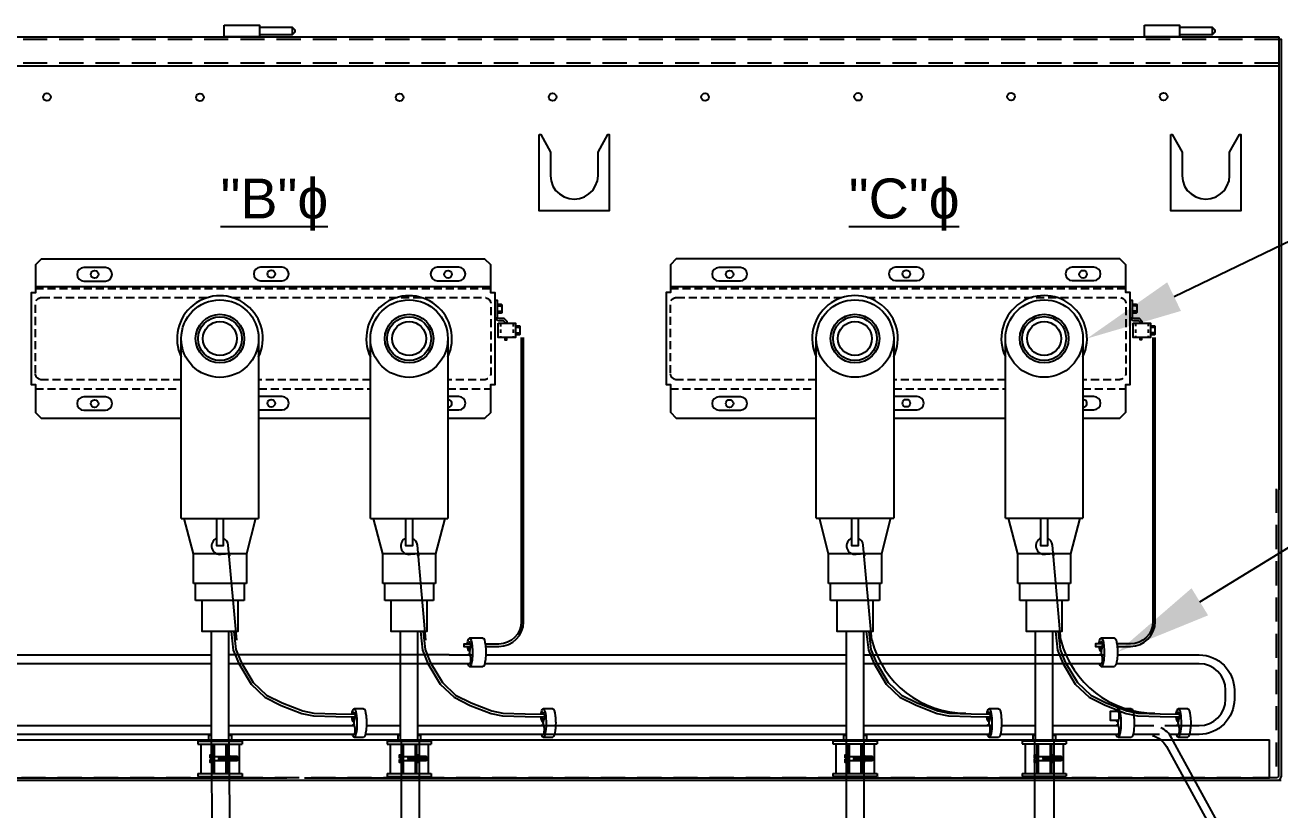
# Model space of a CAD drawing. Header units: feet. Extents: x -689 to 1837, y -511 to 1546.
# Drawn here: x 148.9 to 187.87, y 786.7 to 811.06 of the extents above; entities that cross this region are included whole.
import ezdxf
from ezdxf import colors
from ezdxf.entities.mleader import LeaderData, LeaderLine
from ezdxf.math import Vec2, Vec3

# ---------------------------------------------------------------- set-up
doc = ezdxf.new("R2010")
doc.units = ezdxf.units.FT
doc.header["$MEASUREMENT"] = 0
doc.linetypes.add('HIDDEN', pattern=[0.375, 0.25, -0.125])
for name, color, linetype in [('E-CABL-ACF', 1, 'AC_CABLE_FEEDER'), ('E-CABL-UG4', 64, 'GROUND_WIRE_G4'), ('E-DETL', 7, 'Continuous'), ('E-DETL-1', 7, 'Continuous'), ('E-EQPM-ENCL', 8, 'Continuous'), ('E-EQPM-HRDW', 16, 'Continuous'), ('E-GRND', 3, 'Continuous'), ('G-ANNO-TEXT', 1, 'Continuous'), ('G-TEXT', 7, 'Continuous')]:
    doc.layers.add(name, color=color, linetype=linetype)
doc.styles.add('FSLR_SubTitle', font='arial.ttf', dxfattribs={"height": 0.1875})
doc.styles.add('NEI-A', font='arial.ttf')
doc.styles.get("Standard").update_dxf_attribs({"font": 'arial.ttf'})
doc.linetypes.add('AC_CABLE_FEEDER', pattern='A,0.2,-0.05,0,-0.05,0.2,-0.12,["ACF",Standard,S=0.1,R=0,X=-0.05,Y=-0.05],-0.3,0.2,-0.05,0,-0.05', length=1.22)
doc.linetypes.add('GROUND_WIRE_G4', pattern='A,1,-0.2,["G4",Standard,S=0.1,R=0,X=-0.1,Y=-0.05],-0.2', length=1.4)

msp = doc.modelspace()

# ---------------------------------------------------------------- hatches: boundary and pattern name
at = {"layer": 'E-EQPM-HRDW'}
h = msp.add_hatch(dxfattribs=at)
h.set_pattern_fill('ANSI31', color=256, scale=0.172182, angle=420)
h.set_pattern_definition([(105, (134.198009, 585.322953), (-0.0207894366, -0.0055705127), [])])
h.paths.add_polyline_path([(155.13524, 788.35635), (155.13524, 788.22778), (154.91068, 788.22778), (154.91068, 788.35635)])
h = msp.add_hatch(dxfattribs=at)
h.set_pattern_fill('ANSI31', color=256, scale=0.172182, angle=420)
h.set_pattern_definition([(105, (133.94879, 585.322953), (-0.0207894366, -0.0055705127), [])])
h.paths.add_polyline_path([(155.49587, 788.35635), (155.49587, 788.22778), (155.24746, 788.22778), (155.24746, 788.35635)])
h = msp.add_hatch(dxfattribs=at)
h.set_pattern_fill('ANSI31', color=256, scale=0.172182, angle=420)
h.set_pattern_definition([(105, (140.073375, 585.322953), (-0.0207894366, -0.0055705127), [])])
h.paths.add_polyline_path([(161.01061, 788.35635), (161.01061, 788.22778), (160.78605, 788.22778), (160.78605, 788.35635)])
h = msp.add_hatch(dxfattribs=at)
h.set_pattern_fill('ANSI31', color=256, scale=0.172182, angle=420)
h.set_pattern_definition([(105, (139.824155, 585.322953), (-0.0207894366, -0.0055705127), [])])
h.paths.add_polyline_path([(161.37123, 788.35635), (161.37123, 788.22778), (161.12283, 788.22778), (161.12283, 788.35635)])
h = msp.add_hatch(dxfattribs=at)
h.set_pattern_fill('ANSI31', color=256, scale=0.172182, angle=420)
h.set_pattern_definition([(105, (153.921105, 585.325473), (-0.0207894366, -0.0055705127), [])])
h.paths.add_polyline_path([(174.85834, 788.35887), (174.85834, 788.2303), (174.63378, 788.2303), (174.63378, 788.35887)])
h = msp.add_hatch(dxfattribs=at)
h.set_pattern_fill('ANSI31', color=256, scale=0.172182, angle=420)
h.set_pattern_definition([(105, (153.671885, 585.325473), (-0.0207894366, -0.0055705127), [])])
h.paths.add_polyline_path([(175.21896, 788.35887), (175.21896, 788.2303), (174.97056, 788.2303), (174.97056, 788.35887)])
h = msp.add_hatch(dxfattribs=at)
h.set_pattern_fill('ANSI31', color=256, scale=0.172182, angle=420)
h.set_pattern_definition([(105, (159.79647, 585.325473), (-0.0207894366, -0.0055705127), [])])
h.paths.add_polyline_path([(180.7337, 788.35887), (180.7337, 788.2303), (180.50914, 788.2303), (180.50914, 788.35887)])
h = msp.add_hatch(dxfattribs=at)
h.set_pattern_fill('ANSI31', color=256, scale=0.172182, angle=420)
h.set_pattern_definition([(105, (159.54725, 585.325473), (-0.0207894366, -0.0055705127), [])])
h.paths.add_polyline_path([(181.09433, 788.35887), (181.09433, 788.2303), (180.84593, 788.2303), (180.84593, 788.35887)])

# ---------------------------------------------------------------- linework, layer by layer
at = {"layer": 'E-CABL-ACF', "linetype": 'Continuous', "flags": 128}
for points in [[(154.67818, 788.84005), (154.72236, 784.53086)], [(155.22698, 788.84276), (155.27183, 784.39693)], [(160.57859, 788.84005), (160.57336, 783.0449)], [(161.1408, 788.83954), (161.13557, 783.0444)], [(174.40128, 788.84402), (174.38649, 783.24554)], [(174.95008, 788.84257), (174.9353, 783.24545)], [(180.25612, 788.843), (180.25162, 782.64973)], [(180.85049, 788.84257), (180.84598, 782.6493)]]:
    msp.add_lwpolyline(points, dxfattribs=at)
at = {"layer": 'E-CABL-UG4', "linetype": 'Continuous', "flags": 128}
for points in [[(154.67818, 791.23936), (143.18648, 791.23936)], [(143.22144, 791.51336), (154.67818, 791.51336)], [(162.07243, 791.51336), (155.22698, 791.51336)], [(162.07243, 791.23936), (155.22698, 791.23936)]]:
    msp.add_lwpolyline(points, dxfattribs=at)
at = {"layer": 'E-DETL', "color": 41}
for p, q in [((153.75002, 795.75346), (156.15513, 795.75346)), ((159.62539, 795.75346), (162.0305, 795.75346)), ((173.47312, 795.75598), (175.87823, 795.75598)), ((179.34849, 795.75598), (181.75359, 795.75598)), ((155.7733, 794.64727), (154.13186, 794.64727)), ((161.64867, 794.64727), (160.00722, 794.64727)), ((175.4964, 794.64979), (173.85495, 794.64979)), ((181.37176, 794.64979), (179.73032, 794.64979)), ((155.7733, 793.72663), (154.13186, 793.72663)), ((161.64867, 793.72663), (160.00722, 793.72663)), ((175.4964, 793.72915), (173.85495, 793.72915)), ((181.37176, 793.72915), (179.73032, 793.72915)), ((155.70907, 793.20565), (154.19609, 793.20565)), ((161.58444, 793.20565), (160.07145, 793.20565)), ((175.43217, 793.20817), (173.91918, 793.20817)), ((181.30753, 793.20817), (179.79455, 793.20817))]:
    msp.add_line(p, q, dxfattribs=at)
at = {"layer": 'E-DETL', "ltscale": 5, "flags": 128}
for points in [[(149.40344, 803.80283), (149.2211, 803.62049), (149.2211, 802.75832), (149.0885, 802.75832), (149.0885, 799.90672), (149.2211, 799.90672), (149.2211, 799.04455), (149.40344, 798.86221), (153.75002, 798.86221)], [(162.0305, 798.86221), (163.1826, 798.86221), (163.36504, 799.04455), (163.36504, 799.90672), (163.49764, 799.90672), (163.49764, 802.75832), (163.36504, 802.75832), (163.36504, 803.62049), (163.1826, 803.80283), (149.40344, 803.80283)], [(169.12654, 803.80535), (168.94419, 803.62301), (168.94419, 802.76084), (168.81159, 802.76084), (168.81159, 799.90923), (168.94419, 799.90923), (168.94419, 799.04707), (169.12654, 798.86473), (173.47312, 798.86473)], [(163.49764, 802.52624), (163.56399, 802.52624), (163.56399, 801.97821), (163.62201, 801.96377), (163.7743, 801.96377), (163.86359, 801.87448), (163.86359, 801.81329)], [(163.56399, 802.40377), (163.68893, 802.40377), (163.70678, 802.38592), (163.70678, 802.13605), (163.68893, 802.1182), (163.56399, 802.1182)], [(163.69071, 802.3443), (163.56399, 802.3443)], [(163.69071, 802.17767), (163.56399, 802.17767)], [(163.70678, 802.38592), (163.69071, 802.3443), (163.70678, 802.30268)], [(163.70678, 802.21929), (163.69071, 802.17767), (163.70678, 802.13605)], [(163.49764, 801.99573), (163.51425, 801.94599), (163.54738, 801.91277), (163.61373, 801.89625), (163.74633, 801.89625), (163.79607, 801.84652), (163.79607, 801.81329)], [(164.12763, 801.73225), (164.25257, 801.73225), (164.27042, 801.7144), (164.27042, 801.46453), (164.25257, 801.44668), (164.12763, 801.44668)], [(164.25435, 801.67278), (164.12763, 801.67278)], [(164.27042, 801.7144), (164.25435, 801.67278), (164.27042, 801.63116)], [(163.79607, 801.36564), (163.79607, 801.29939), (163.86242, 801.29939), (163.86242, 801.36564)], [(164.25435, 801.50615), (164.12763, 801.50615)], [(164.27042, 801.54777), (164.25435, 801.50615), (164.27042, 801.46453)], [(156.15513, 798.86221), (159.62539, 798.86221)], [(175.87823, 798.86473), (179.34849, 798.86473)]]:
    msp.add_lwpolyline(points, dxfattribs=at)
for points in [[(150.72237, 803.12093), (151.39379, 803.12093, 1), (151.39379, 803.53545), (150.72237, 803.53545, 1)], [(156.21134, 803.13141), (156.88276, 803.13141, 1), (156.88276, 803.54593), (156.21134, 803.54593, 1)], [(161.70006, 803.13141), (162.37148, 803.13141, 1), (162.37148, 803.54593), (161.70006, 803.54593, 1)], [(170.44546, 803.12345), (171.11688, 803.12345, 1), (171.11688, 803.53797), (170.44546, 803.53797, 1)], [(175.93443, 803.13393), (176.60585, 803.13393, 1), (176.60585, 803.54845), (175.93443, 803.54845, 1)], [(150.72237, 799.10863), (151.39379, 799.10863, 1), (151.39379, 799.52315), (150.72237, 799.52315, 1)], [(170.44546, 799.11115), (171.11688, 799.11115, 1), (171.11688, 799.52567), (170.44546, 799.52567, 1)]]:
    msp.add_lwpolyline(points, format="xyb", close=True, dxfattribs=at)
at = {"layer": 'E-DETL', "flags": 128}
msp.add_lwpolyline([(163.36504, 802.94076), (149.2211, 802.94076)], dxfattribs=at)
at = {"layer": 'E-DETL', "color": 9, "linetype": 'HIDDEN', "flags": 128}
for points in [[(149.2211, 802.89102), (163.36504, 802.89102)], [(149.42005, 802.60911), (154.57465, 802.60911)], [(169.14315, 802.61163), (174.29775, 802.61163)], [(149.2211, 799.77401), (153.75002, 799.77401)], [(153.75002, 800.05593), (149.38325, 800.05593)], [(159.62539, 800.05593), (156.15513, 800.05593)], [(156.15513, 799.77401), (159.62539, 799.77401)], [(162.0305, 799.77401), (163.36504, 799.77401)], [(168.94419, 799.77653), (173.47312, 799.77653)], [(173.47312, 800.05845), (169.10634, 800.05845)], [(179.34849, 800.05845), (175.87823, 800.05845)], [(175.87823, 799.77653), (179.34849, 799.77653)]]:
    msp.add_lwpolyline(points, dxfattribs=at)
for points in [[(149.2211, 800.25488), (149.2211, 802.41015, -0.41421356), (149.42005, 802.60911)], [(155.33049, 802.60911), (163.16609, 802.60911, -0.41421356), (163.36504, 802.41015), (163.36504, 800.25488, -0.41421356), (163.16609, 800.05593), (162.0305, 800.05593)], [(168.94419, 800.2574), (168.94419, 802.41267, -0.41421356), (169.14315, 802.61163)], [(149.38325, 800.05593, -0.34959088), (149.2211, 800.25488)], [(169.10634, 800.05845, -0.34959088), (168.94419, 800.2574)]]:
    msp.add_lwpolyline(points, format="xyb", dxfattribs=at)
at = {"layer": 'E-DETL', "ltscale": 5, "flags": 128}
msp.add_lwpolyline([(163.59712, 801.81329), (164.12763, 801.81329), (164.12763, 801.36564), (163.59712, 801.36564)], close=True, dxfattribs=at)
at = {"layer": 'E-DETL', "color": 9, "linetype": 'HIDDEN', "ltscale": 0.2, "flags": 128}
for points in [[(163.66347, 801.81329), (163.66347, 801.36564)], [(164.06138, 801.81329), (164.06138, 801.36564)]]:
    msp.add_lwpolyline(points, dxfattribs=at)
at = {"layer": 'E-DETL', "color": 41, "flags": 128}
for points in [[(153.75002, 795.75346), (153.75002, 801.33252)], [(156.15513, 801.32729), (156.15513, 795.75346)], [(159.62539, 795.75346), (159.62539, 801.33252)], [(162.0305, 801.32729), (162.0305, 795.75346)], [(173.47312, 795.75598), (173.47312, 801.33504)], [(175.87823, 801.32981), (175.87823, 795.75598)], [(179.34849, 795.75598), (179.34849, 801.33504)], [(154.13186, 793.72663), (154.13186, 794.64727), (153.84637, 795.75346)], [(156.05879, 795.75346), (155.7733, 794.64727), (155.7733, 793.72663)], [(160.00722, 793.72663), (160.00722, 794.64727), (159.72174, 795.75346)], [(161.93415, 795.75346), (161.64867, 794.64727), (161.64867, 793.72663)], [(173.85495, 793.72915), (173.85495, 794.64979), (173.56947, 795.75598)], [(175.78188, 795.75598), (175.4964, 794.64979), (175.4964, 793.72915)], [(179.73032, 793.72915), (179.73032, 794.64979), (179.44483, 795.75598)], [(181.65725, 795.75598), (181.37176, 794.64979), (181.37176, 793.72915)], [(154.19609, 793.20565), (154.19609, 793.72663)], [(155.70907, 793.72663), (155.70907, 793.20565)], [(160.07145, 793.20565), (160.07145, 793.72663)], [(161.58444, 793.72663), (161.58444, 793.20565)], [(173.91918, 793.20817), (173.91918, 793.72915)], [(175.43217, 793.72915), (175.43217, 793.20817)], [(179.79455, 793.20817), (179.79455, 793.72915)], [(181.30753, 793.72915), (181.30753, 793.20817)], [(155.50567, 793.20565), (155.50567, 792.24218), (154.39949, 792.24218), (154.39949, 793.20565)], [(161.38104, 793.20565), (161.38104, 792.24218), (160.27485, 792.24218), (160.27485, 793.20565)], [(175.22877, 793.20817), (175.22877, 792.2447), (174.12258, 792.2447), (174.12258, 793.20817)], [(181.10413, 793.20817), (181.10413, 792.2447), (179.99795, 792.2447), (179.99795, 793.20817)]]:
    msp.add_lwpolyline(points, dxfattribs=at)
at = {"layer": 'E-DETL', "ltscale": 5, "flags": 128}
for points in [[(156.15513, 799.12687, 0.06876315), (156.21134, 799.11911), (156.88276, 799.11911, 1), (156.88276, 799.53363), (156.21134, 799.53363, 0.06876315), (156.15513, 799.52586, 0.06876315)], [(162.0305, 799.11911), (162.37148, 799.11911, 1), (162.37148, 799.53363), (162.0305, 799.53363)], [(175.87823, 799.12939, 0.06876315), (175.93443, 799.12163), (176.60585, 799.12163, 1), (176.60585, 799.53615), (175.93443, 799.53615, 0.06876315), (175.87823, 799.52838, 0.06876315)], [(181.75359, 799.12163), (182.09458, 799.12163, 1), (182.09458, 799.53615), (181.75359, 799.53615)]]:
    msp.add_lwpolyline(points, format="xyb", dxfattribs=at)
at = {"layer": 'E-DETL', "color": 41, "linetype": 'Continuous'}
for points in [[(154.85118, 795.75346), (155.05398, 795.75346), (155.05398, 794.89604), (154.85118, 794.89604)], [(160.72654, 795.75346), (160.92935, 795.75346), (160.92935, 794.89604), (160.72654, 794.89604)], [(174.57427, 795.75598), (174.77708, 795.75598), (174.77708, 794.89856), (174.57427, 794.89856)], [(180.44964, 795.75598), (180.65244, 795.75598), (180.65244, 794.89856), (180.44964, 794.89856)]]:
    msp.add_lwpolyline(points, close=True, dxfattribs=at)
at = {"layer": 'E-DETL', "color": 1, "flags": 128}
for points in [[(155.22698, 788.84005), (155.22698, 792.24218), (154.67818, 792.24218), (154.67818, 788.84005)], [(161.10235, 788.84005), (161.10235, 792.24218), (160.55354, 792.24218), (160.55354, 788.84005)], [(174.95008, 788.84257), (174.95008, 792.2447), (174.40127, 792.2447), (174.40127, 788.84257)], [(180.82544, 788.84257), (180.82544, 792.2447), (180.27664, 792.2447), (180.27664, 788.84257)]]:
    msp.add_lwpolyline(points, dxfattribs=at)
at = {"layer": 'E-DETL', "ltscale": 5}
for centre in [(151.05808, 803.32819), (156.54705, 803.33867), (162.03861, 803.33036), (170.78117, 803.33071), (176.27014, 803.34119), (151.05808, 799.31589), (156.54705, 799.32637), (170.78117, 799.31841), (176.27014, 799.32889)]:
    msp.add_circle(centre, 0.11869, dxfattribs=at)
at = {"layer": 'E-DETL', "color": 41}
for centre, radius in [((154.95257, 801.33252), 1.20255), ((160.82794, 801.33252), 1.20255), ((174.67567, 801.33504), 1.20255), ((154.95257, 801.33252), 0.7565), ((160.82794, 801.33252), 0.7565), ((174.67567, 801.33504), 0.7565), ((180.55103, 801.33504), 0.7565), ((154.95257, 801.33252), 0.68156), ((154.95257, 801.33252), 0.52813), ((160.82794, 801.33252), 0.68156), ((160.82794, 801.33252), 0.52813), ((174.67567, 801.33504), 0.68156), ((174.67567, 801.33504), 0.52813), ((180.55103, 801.33504), 0.68156), ((180.55103, 801.33504), 0.52813)]:
    msp.add_circle(centre, radius, dxfattribs=at)
for centre in [(154.95257, 801.33252), (160.82794, 801.33252), (174.67567, 801.33504)]:
    msp.add_arc(centre, 1.33135, 334.590214, 205.411039, dxfattribs=at)
at = {"layer": 'E-DETL', "ltscale": 5}
for centre in [(162.03861, 799.31806), (181.76171, 799.32058)]:
    msp.add_arc(centre, 0.11869, 266.079576, 93.920424, dxfattribs=at)
at = {"layer": 'E-DETL-1', "color": 3, "linetype": 'Continuous'}
for p, q in [((182.83714, 789.48831), (182.82488, 789.45057)), ((182.82488, 789.45057), (182.85064, 789.45057)), ((182.82488, 789.35413), (182.85064, 789.35413)), ((182.84502, 789.32143), (182.82488, 789.35413)), ((182.84502, 789.32143), (182.8636, 789.32143))]:
    msp.add_line(p, q, dxfattribs=at)
at = {"layer": 'E-DETL-1', "color": 64, "linetype": 'Continuous'}
msp.add_line((174.40127, 789.04744), (161.10235, 789.04744), dxfattribs=at)
at = {"layer": 'E-DETL-1', "color": 64, "linetype": 'Continuous', "flags": 128}
for points in [[(162.07243, 791.51336), (162.79589, 791.51336)], [(162.76093, 791.23936), (162.07243, 791.23936)], [(174.40127, 791.23936), (163.174, 791.23936)], [(163.20895, 791.51336), (174.40127, 791.51336)], [(174.95008, 791.51336), (182.41304, 791.51336)], [(182.37748, 791.23936), (174.95008, 791.23936)], [(182.8636, 789.7623), (182.60449, 789.7623), (182.60449, 789.48831), (182.8651, 789.48831)], [(145.7551, 789.32143), (154.67818, 789.32143)], [(155.22698, 789.32143), (159.1364, 789.32143)], [(159.5029, 789.32143), (160.55354, 789.32143)], [(161.10235, 789.32143), (174.40127, 789.32143)], [(174.95008, 789.32143), (178.92898, 789.32143)], [(179.2259, 789.32143), (180.27664, 789.32143)], [(180.82544, 789.32143), (182.8636, 789.32143)], [(183.34625, 789.32143), (183.95811, 789.32143)], [(154.67818, 789.04744), (145.72014, 789.04744)], [(159.11782, 789.04744), (155.22698, 789.04744)], [(160.55354, 789.04744), (159.46794, 789.04744)], [(178.89342, 789.04744), (174.95008, 789.04744)], [(180.27664, 789.04744), (179.19034, 789.04744)], [(182.84502, 789.04744), (180.82544, 789.04744)], [(184.13866, 789.04744), (183.31129, 789.04744)]]:
    msp.add_lwpolyline(points, dxfattribs=at)
for points in [[(184.30088, 789.32143), (185.36254, 789.32143, 0.41421356), (186.18452, 790.1434), (186.18452, 790.41739, 0.41421356), (185.36254, 791.23936), (182.79055, 791.23936)], [(182.82611, 791.51336), (185.36254, 791.51336, -0.41421356), (186.45851, 790.41739), (186.45851, 790.1434, -0.41421356), (185.36254, 789.04744), (184.4511, 789.04744)], [(215.62835, 772.79378), (211.04571, 772.79378, 0.10609353), (209.24697, 772.40777), (203.23412, 769.70243, -0.10609353), (201.43538, 769.31642), (196.99569, 769.31642, -0.27392087), (194.43278, 770.83438), (184.50892, 788.94193, 0.16010926), (184.1757, 789.25357)], [(183.91154, 789.0179, -0.19859148), (184.34664, 788.66794), (194.2705, 770.56039, 0.27392087), (196.83341, 769.04243), (201.49418, 769.04243, 0.10609353), (203.29292, 769.42844), (209.30577, 772.13378, -0.10609353), (211.10451, 772.51979), (215.62835, 772.51979)]]:
    msp.add_lwpolyline(points, format="xyb", dxfattribs=at)
at = {"layer": 'E-DETL-1', "color": 3, "linetype": 'Continuous'}
for points in [[(183.25808, 789.84322), (182.84502, 789.84322)], [(182.84502, 788.96147), (183.25808, 788.96147)]]:
    msp.add_lwpolyline(points, dxfattribs=at)
at = {"layer": 'E-DETL-1', "color": 3, "linetype": 'Continuous', "extrusion": (0, 0, -1)}
for centre, major_axis, ratio, start_param, end_param in [((182.84502, 789.40235), (0, 0.44087), 0.2034372, -0.61555852, 3.77667757), ((183.25808, 789.40235), (0, -0.44087), 0.2034372, 3.14159265, 6.28318531), ((182.82488, 789.18191), (0, 0.17222), 0.33411094, -0.62644851, 0)]:
    msp.add_ellipse(centre, major_axis=major_axis, ratio=ratio, start_param=start_param, end_param=end_param, dxfattribs=at)
at = {"layer": 'E-DETL-1', "color": 3, "linetype": 'Continuous'}
for centre, major_axis, ratio, start_param, end_param in [((182.81317, 789.62279), (0, 0.20553), 0.33411094, 3.71956504, 5.45853636), ((182.82488, 789.62279), (0, 0.17222), 0.33411094, 2.46682895, 3.14159265), ((182.88393, 789.40235), (0, 0.06807), 0.69303415, 0.78207214, 2.35952052), ((182.81317, 789.18191), (0, 0.20553), 0.33411094, -1.57079633, -0.57797239), ((182.84502, 789.18191), (0, -0.13448), 0.27384228, 6.28318531, 7.85398163)]:
    msp.add_ellipse(centre, major_axis=major_axis, ratio=ratio, start_param=start_param, end_param=end_param, dxfattribs=at)
at = {"layer": 'E-EQPM-ENCL', "linetype": 'HIDDEN', "ltscale": 3}
msp.add_line((187.78709, 787.69575), (137.19859, 787.69575), dxfattribs=at)
at = {"layer": 'E-EQPM-ENCL', "color": 7, "ltscale": 5, "flags": 128}
for points in [[(155.08651, 811.06465), (156.18076, 811.06465), (156.18076, 810.69986), (155.08651, 810.69986), (155.08651, 811.06465)], [(183.66386, 811.06465), (184.7581, 811.06465), (184.7581, 810.69986), (183.66386, 810.69986), (183.66386, 811.06465)], [(125.59824, 810.69996), (187.83683, 810.69996)], [(156.18076, 810.99829), (157.19214, 810.99829), (157.19214, 810.76621), (156.18076, 810.76621)], [(157.19214, 810.99829), (157.275, 810.91543), (157.275, 810.84908), (157.19214, 810.76621)], [(184.7581, 810.99829), (185.76948, 810.99829), (185.76948, 810.76621), (184.7581, 810.76621)], [(185.76948, 810.99829), (185.85235, 810.91543), (185.85235, 810.84908), (185.76948, 810.76621)]]:
    msp.add_lwpolyline(points, dxfattribs=at)
at = {"layer": 'E-EQPM-ENCL', "linetype": 'HIDDEN', "ltscale": 3, "flags": 128}
for points in [[(187.83683, 810.617), (125.59824, 810.617)], [(187.75397, 796.67371), (187.75397, 787.69575)]]:
    msp.add_lwpolyline(points, dxfattribs=at)
at = {"layer": 'E-EQPM-ENCL', "ltscale": 5, "flags": 128}
msp.add_lwpolyline([(187.83683, 787.74548), (187.83683, 796.64049)], dxfattribs=at)
at = {"layer": 'E-EQPM-ENCL', "linetype": 'Continuous', "ltscale": 2, "flags": 128}
msp.add_lwpolyline([(124.85073, 787.17919, -0.30119319), (125.52584, 787.62939), (187.90923, 787.62939)], format="xyb", dxfattribs=at)
at = {"layer": 'E-EQPM-ENCL', "linetype": 'HIDDEN', "ltscale": 5, "flags": 128}
msp.add_lwpolyline([(187.83683, 787.74548), (187.78709, 787.69575), (187.75397, 787.69575)], dxfattribs=at)
at = {"layer": 'E-EQPM-ENCL', "color": 7, "ltscale": 5}
for centre in [(149.57936, 808.83062), (154.33163, 808.82232), (160.53237, 808.82232), (165.28464, 808.83062), (170.01996, 808.83062), (174.77223, 808.83893), (179.52449, 808.84724)]:
    msp.add_circle(centre, 0.11869, dxfattribs=at)
at = {"layer": 'E-EQPM-HRDW', "color": 2, "linetype": 'Continuous'}
for p, q in [((154.2676, 788.84005), (155.63756, 788.84005)), ((154.2676, 788.84005), (154.2676, 788.74872)), ((155.63756, 788.84005), (155.63756, 788.74872)), ((160.14297, 788.84005), (161.51292, 788.84005)), ((160.14297, 788.84005), (160.14297, 788.74872)), ((161.51292, 788.84005), (161.51292, 788.74872)), ((173.9907, 788.84257), (175.36065, 788.84257)), ((173.9907, 788.84257), (173.9907, 788.75124)), ((175.36065, 788.84257), (175.36065, 788.75124)), ((179.86606, 788.84257), (181.23602, 788.84257)), ((179.86606, 788.84257), (179.86606, 788.75124)), ((181.23602, 788.84257), (181.23602, 788.75124)), ((154.2676, 788.74872), (155.63756, 788.74872)), ((160.14297, 788.74872), (161.51292, 788.74872)), ((173.9907, 788.75124), (175.36065, 788.75124)), ((179.86606, 788.75124), (181.23602, 788.75124)), ((154.2676, 787.83541), (155.63756, 787.83541)), ((154.2676, 787.83541), (154.2676, 787.74408)), ((154.2676, 787.74408), (155.63756, 787.74408)), ((155.63756, 787.83541), (155.63756, 787.74408)), ((160.14297, 787.83541), (161.51292, 787.83541)), ((160.14297, 787.83541), (160.14297, 787.74408)), ((160.14297, 787.74408), (161.51292, 787.74408)), ((161.51292, 787.83541), (161.51292, 787.74408)), ((173.9907, 787.83793), (175.36065, 787.83793)), ((173.9907, 787.83793), (173.9907, 787.7466)), ((173.9907, 787.7466), (175.36065, 787.7466)), ((175.36065, 787.83793), (175.36065, 787.7466)), ((179.86606, 787.83793), (181.23602, 787.83793)), ((179.86606, 787.83793), (179.86606, 787.7466)), ((179.86606, 787.7466), (181.23602, 787.7466)), ((181.23602, 787.83793), (181.23602, 787.7466))]:
    msp.add_line(p, q, dxfattribs=at)
at = {"layer": 'E-EQPM-HRDW', "color": 4}
for p, q in [((154.59886, 789.02004), (154.67609, 789.02004)), ((154.59886, 789.02004), (154.59886, 788.84005)), ((155.22906, 789.02004), (155.3063, 789.02004)), ((155.3063, 789.02004), (155.3063, 788.84005)), ((160.47422, 789.02004), (160.55146, 789.02004)), ((160.47422, 789.02004), (160.47422, 788.84005)), ((161.10443, 789.02004), (161.18167, 789.02004)), ((161.18167, 789.02004), (161.18167, 788.84005)), ((174.32195, 789.02256), (174.39919, 789.02256)), ((174.32195, 789.02256), (174.32195, 788.84257)), ((174.95216, 789.02256), (175.0294, 789.02256)), ((175.0294, 789.02256), (175.0294, 788.84257)), ((180.19732, 789.02256), (180.27456, 789.02256)), ((180.19732, 789.02256), (180.19732, 788.84257)), ((180.82753, 789.02256), (180.90476, 789.02256)), ((180.90476, 789.02256), (180.90476, 788.84257)), ((154.35893, 788.74872), (154.35893, 787.83541)), ((154.72425, 788.74872), (154.72425, 787.83541)), ((154.76992, 788.74872), (154.76992, 787.83541)), ((155.13524, 788.74872), (155.13524, 787.83541)), ((155.1809, 788.74872), (155.1809, 787.83541)), ((155.54623, 788.74872), (155.54623, 787.83541)), ((160.2343, 788.74872), (160.2343, 787.83541)), ((160.59962, 788.74872), (160.59962, 787.83541)), ((160.64528, 788.74872), (160.64528, 787.83541)), ((161.01061, 788.74872), (161.01061, 787.83541)), ((161.05627, 788.74872), (161.05627, 787.83541)), ((161.42159, 788.74872), (161.42159, 787.83541)), ((174.08203, 788.75124), (174.08203, 787.83793)), ((174.44735, 788.75124), (174.44735, 787.83793)), ((174.49301, 788.75124), (174.49301, 787.83793)), ((174.85834, 788.75124), (174.85834, 787.83793)), ((174.904, 788.75124), (174.904, 787.83793)), ((175.26932, 788.75124), (175.26932, 787.83793)), ((179.95739, 788.75124), (179.95739, 787.83793)), ((180.32271, 788.75124), (180.32271, 787.83793)), ((180.36838, 788.75124), (180.36838, 787.83793)), ((180.7337, 788.75124), (180.7337, 787.83793)), ((180.77937, 788.75124), (180.77937, 787.83793)), ((181.14469, 788.75124), (181.14469, 787.83793))]:
    msp.add_line(p, q, dxfattribs=at)
at = {"layer": 'E-EQPM-HRDW', "linetype": 'Continuous'}
for p, q in [((187.55447, 787.69575), (187.55447, 788.88304)), ((154.35893, 787.83541), (155.54623, 787.83541)), ((160.2343, 787.83541), (161.42159, 787.83541)), ((174.08203, 787.83793), (175.26932, 787.83793)), ((179.95739, 787.83793), (181.14469, 787.83793))]:
    msp.add_line(p, q, dxfattribs=at)
at = {"layer": 'E-EQPM-HRDW'}
for p, q in [((154.6863, 788.31148), (154.65182, 788.31148)), ((154.6863, 788.27266), (154.65182, 788.27266)), ((154.67076, 788.35265), (154.72425, 788.35265)), ((154.67076, 788.23148), (154.72425, 788.23148)), ((154.6863, 788.31148), (154.6863, 788.27266)), ((155.49587, 788.35635), (155.24746, 788.35635)), ((155.49587, 788.22778), (155.24746, 788.22778)), ((160.56166, 788.31148), (160.52718, 788.31148)), ((160.56166, 788.27266), (160.52718, 788.27266)), ((160.54613, 788.35265), (160.59962, 788.35265)), ((160.54613, 788.23148), (160.59962, 788.23148)), ((160.56166, 788.31148), (160.56166, 788.27266)), ((161.37123, 788.35635), (161.12283, 788.35635)), ((161.37123, 788.22778), (161.12283, 788.22778)), ((174.40939, 788.31399), (174.37491, 788.31399)), ((174.40939, 788.27518), (174.37491, 788.27518)), ((174.39386, 788.35517), (174.44735, 788.35517)), ((174.39386, 788.234), (174.44735, 788.234)), ((174.40939, 788.31399), (174.40939, 788.27518)), ((175.21896, 788.35887), (174.97056, 788.35887)), ((175.21896, 788.2303), (174.97056, 788.2303)), ((180.28476, 788.31399), (180.25028, 788.31399)), ((180.28476, 788.27518), (180.25028, 788.27518)), ((180.26923, 788.35517), (180.32271, 788.35517)), ((180.26923, 788.234), (180.32271, 788.234)), ((180.28476, 788.31399), (180.28476, 788.27518)), ((181.09433, 788.35887), (180.84593, 788.35887)), ((181.09433, 788.2303), (180.84593, 788.2303))]:
    msp.add_line(p, q, dxfattribs=at)
for points in [[(164.87151, 807.66608), (164.91434, 807.66608), (165.22221, 807.12176), (165.22221, 806.38563), (165.23865, 806.22671), (165.29163, 806.0678), (165.3793, 805.92898), (165.50168, 805.82304), (165.64233, 805.73536), (165.80125, 805.68239), (165.95833, 805.66413), (166.11543, 805.68239), (166.27434, 805.73536), (166.41317, 805.82304), (166.53737, 805.92898), (166.60679, 806.0678), (166.6762, 806.22671), (166.69446, 806.38563), (166.69446, 807.12176), (167.00233, 807.66608), (167.04517, 807.66608), (167.04517, 805.29515), (164.87151, 805.29515), (164.87151, 807.66608)], [(125.8807, 788.88304), (187.55447, 788.88304)], [(131.02566, 787.69575), (157.02886, 787.69575)], [(157.57766, 787.69575), (187.55447, 787.69575)]]:
    msp.add_lwpolyline(points, dxfattribs=at)
at = {"layer": 'E-EQPM-HRDW', "flags": 128}
for points in [[(154.65182, 788.31148), (154.65182, 788.41323), (154.72425, 788.41323), (154.72425, 788.1709), (154.65182, 788.1709), (154.65182, 788.27266)], [(160.52718, 788.31148), (160.52718, 788.41323), (160.59962, 788.41323), (160.59962, 788.1709), (160.52718, 788.1709), (160.52718, 788.27266)], [(174.37491, 788.31399), (174.37491, 788.41575), (174.44735, 788.41575), (174.44735, 788.17342), (174.37491, 788.17342), (174.37491, 788.27518)], [(180.25028, 788.31399), (180.25028, 788.41575), (180.32271, 788.41575), (180.32271, 788.17342), (180.25028, 788.17342), (180.25028, 788.27518)], [(154.76992, 788.35635), (155.13524, 788.35635)], [(155.13524, 788.22778), (154.76992, 788.22778)], [(155.24746, 788.4034), (155.1809, 788.4034), (155.1809, 788.18073), (155.24746, 788.18073), (155.24746, 788.4034)], [(155.49587, 788.35635), (155.49587, 788.22778)], [(160.64528, 788.35635), (161.01061, 788.35635)], [(161.01061, 788.22778), (160.64528, 788.22778)], [(161.12283, 788.4034), (161.05627, 788.4034), (161.05627, 788.18073), (161.12283, 788.18073), (161.12283, 788.4034)], [(161.37123, 788.35635), (161.37123, 788.22778)], [(174.49301, 788.35887), (174.85834, 788.35887)], [(174.85834, 788.2303), (174.49301, 788.2303)], [(174.97056, 788.40592), (174.904, 788.40592), (174.904, 788.18325), (174.97056, 788.18325), (174.97056, 788.40592)], [(175.21896, 788.35887), (175.21896, 788.2303)], [(180.36838, 788.35887), (180.7337, 788.35887)], [(180.7337, 788.2303), (180.36838, 788.2303)], [(180.84593, 788.40592), (180.77937, 788.40592), (180.77937, 788.18325), (180.84593, 788.18325), (180.84593, 788.40592)], [(181.09433, 788.35887), (181.09433, 788.2303)]]:
    msp.add_lwpolyline(points, dxfattribs=at)
at = {"layer": 'E-EQPM-HRDW', "extrusion": (0, 0, -1)}
for centre, major_axis, ratio, start_param, end_param in [((154.67076, 788.38294), (0, 0.03029), 0.62545976, 3.14159265, 6.28318531), ((160.54613, 788.38294), (0, 0.03029), 0.62545976, 3.14159265, 6.28318531), ((174.39386, 788.38546), (0, 0.03029), 0.62545976, 3.14159265, 6.28318531), ((180.26923, 788.38546), (0, 0.03029), 0.62545976, 3.14159265, 6.28318531), ((154.67076, 788.20119), (0, 0.03029), 0.62545976, 3.14159265, 6.28318531), ((154.67076, 788.29207), (0, 0.06058), 0.31272988, -1.24466561, 0), ((154.67076, 788.29207), (0, 0.06058), 0.31272988, 3.14159265, 4.38625826), ((160.54613, 788.20119), (0, 0.03029), 0.62545976, 3.14159265, 6.28318531), ((160.54613, 788.29207), (0, 0.06058), 0.31272988, -1.24466561, 0), ((160.54613, 788.29207), (0, 0.06058), 0.31272988, 3.14159265, 4.38625826), ((174.39386, 788.20371), (0, 0.03029), 0.62545976, 3.14159265, 6.28318531), ((174.39386, 788.29459), (0, 0.06058), 0.31272988, -1.24466561, 0), ((174.39386, 788.29459), (0, 0.06058), 0.31272988, 3.14159265, 4.38625826), ((180.26923, 788.20371), (0, 0.03029), 0.62545976, 3.14159265, 6.28318531), ((180.26923, 788.29459), (0, 0.06058), 0.31272988, -1.24466561, 0), ((180.26923, 788.29459), (0, 0.06058), 0.31272988, 3.14159265, 4.38625826)]:
    msp.add_ellipse(centre, major_axis=major_axis, ratio=ratio, start_param=start_param, end_param=end_param, dxfattribs=at)
at = {"layer": 'E-GRND', "linetype": 'Continuous'}
for p, q in [((155.47347, 791.96989), (155.21132, 794.9202)), ((161.34884, 791.96989), (161.08669, 794.9202)), ((175.19657, 791.97241), (174.93442, 794.92271)), ((181.07193, 791.97241), (180.80979, 794.92271))]:
    msp.add_line(p, q, dxfattribs=at)
at = {"layer": 'E-GRND'}
for p, q in [((162.70772, 791.7045), (162.68758, 791.6425)), ((162.68758, 791.6425), (162.71334, 791.6425)), ((162.68758, 791.54606), (162.71334, 791.54606)), ((162.70772, 791.51336), (162.68758, 791.54606)), ((162.70772, 791.7045), (162.73384, 791.7045)), ((182.32497, 791.70702), (182.30484, 791.64502)), ((182.30484, 791.64502), (182.3306, 791.64502)), ((182.30484, 791.54858), (182.3306, 791.54858)), ((182.32497, 791.51587), (182.30484, 791.54858)), ((182.32497, 791.70702), (182.35109, 791.70702)), ((162.70772, 791.51336), (162.7263, 791.51336)), ((182.32497, 791.51587), (182.34355, 791.51587)), ((159.11782, 789.51257), (159.09768, 789.45057)), ((159.09768, 789.45057), (159.12344, 789.45057)), ((159.09768, 789.35413), (159.12344, 789.35413)), ((159.11782, 789.32143), (159.09768, 789.35413)), ((159.11782, 789.51257), (159.14393, 789.51257)), ((159.11782, 789.32143), (159.1364, 789.32143)), ((164.99318, 789.51257), (164.97305, 789.45057)), ((164.97305, 789.45057), (164.9988, 789.45057)), ((164.97305, 789.35413), (164.9988, 789.35413)), ((164.99318, 789.32143), (164.97305, 789.35413)), ((164.99318, 789.51257), (165.0193, 789.51257)), ((164.99318, 789.32143), (165.01176, 789.32143)), ((178.84091, 789.51509), (178.82078, 789.45309)), ((178.82078, 789.45309), (178.84653, 789.45309)), ((178.82078, 789.35665), (178.84653, 789.35665)), ((178.84091, 789.32395), (178.82078, 789.35665)), ((178.84091, 789.51509), (178.86703, 789.51509)), ((178.84091, 789.32395), (178.85949, 789.32395)), ((184.71628, 789.51509), (184.69614, 789.45309)), ((184.69614, 789.45309), (184.7219, 789.45309)), ((184.69614, 789.35665), (184.7219, 789.35665)), ((184.71628, 789.32395), (184.69614, 789.35665)), ((184.71628, 789.51509), (184.74239, 789.51509)), ((184.71628, 789.32395), (184.73486, 789.32395))]:
    msp.add_line(p, q, dxfattribs=at)
at = {"layer": 'E-GRND', "flags": 128}
for points in [[(164.30932, 801.36564), (164.30932, 792.54536, -0.41421356), (163.61521, 791.85125), (163.19367, 791.85125)], [(163.2023, 791.77818), (163.61521, 791.77818, 0.41421356), (164.38239, 792.54536), (164.38239, 801.36564)]]:
    msp.add_lwpolyline(points, format="xyb", dxfattribs=at)
at = {"layer": 'E-GRND', "linetype": 'Continuous', "flags": 128}
for points in [[(154.99228, 794.63922), (155.26003, 794.66444), (155.21981, 794.65386), (155.2472, 794.64404), (155.22267, 794.63773), (155.25006, 794.62793), (155.22554, 794.62159), (155.25292, 794.6118), (155.2284, 794.60545), (155.25579, 794.59566), (155.20419, 794.58244)], [(160.86764, 794.63922), (161.1354, 794.66444), (161.09517, 794.65386), (161.12256, 794.64404), (161.09804, 794.63773), (161.12542, 794.62793), (161.1009, 794.62159), (161.12829, 794.6118), (161.10377, 794.60545), (161.13115, 794.59566), (161.07955, 794.58244)], [(174.71537, 794.64174), (174.98313, 794.66696), (174.9429, 794.65638), (174.97029, 794.64656), (174.94577, 794.64025), (174.97315, 794.63045), (174.94863, 794.62411), (174.97602, 794.61432), (174.9515, 794.60797), (174.97888, 794.59818), (174.92728, 794.58496)], [(180.59074, 794.64174), (180.85849, 794.66696), (180.81827, 794.65638), (180.84566, 794.64656), (180.82113, 794.64025), (180.84852, 794.63045), (180.824, 794.62411), (180.85138, 794.61432), (180.82686, 794.60797), (180.85425, 794.59818), (180.80265, 794.58496)]]:
    msp.add_lwpolyline(points, dxfattribs=at)
at = {"layer": 'E-GRND', "flags": 128}
for points in [[(155.30341, 792.24218), (155.36806, 791.66105), (155.53559, 791.25101), (155.91984, 790.60752), (156.35017, 790.19861), (156.84903, 789.94739), (157.50037, 789.69814), (157.85582, 789.62346), (158.55519, 789.59814), (159.15368, 789.58849)], [(155.38657, 792.24218), (155.44893, 791.68165), (155.60975, 791.28803), (155.98499, 790.65962), (156.39825, 790.26694), (156.88247, 790.02309), (157.52379, 789.77768), (157.86588, 789.70581), (158.55735, 789.68077), (159.1509, 789.6712)], [(161.17878, 792.24218), (161.24342, 791.66105), (161.41096, 791.25101), (161.7952, 790.60752), (162.22554, 790.19861), (162.7244, 789.94739), (163.37574, 789.69814), (163.73118, 789.62346), (164.43055, 789.59814), (165.02904, 789.58849)], [(161.26194, 792.24218), (161.3243, 791.68165), (161.48512, 791.28803), (161.86035, 790.65962), (162.27362, 790.26694), (162.75784, 790.02309), (163.39915, 789.77768), (163.74125, 789.70581), (164.43272, 789.68077), (165.02626, 789.6712)], [(175.02651, 792.2447), (175.09115, 791.66357), (175.25869, 791.25352), (175.64293, 790.61004), (176.07327, 790.20113), (176.57213, 789.94991), (177.22347, 789.70066), (177.57891, 789.62598), (178.27828, 789.60066), (178.87677, 789.59101)], [(175.10967, 792.2447), (175.17203, 791.68416), (175.33285, 791.29055), (175.70808, 790.66214), (176.12135, 790.26946), (176.60557, 790.02561), (177.24688, 789.7802), (177.58898, 789.70833), (178.28045, 789.68328), (178.87399, 789.67372)], [(162.74246, 791.85125), (162.52976, 791.85125), (162.52976, 791.77818), (162.74345, 791.77818)], [(182.35972, 791.85377), (182.14701, 791.85377), (182.14701, 791.7807), (182.36071, 791.7807)]]:
    msp.add_lwpolyline(points, dxfattribs=at)
at = {"layer": 'E-GRND'}
for points in [[(163.12079, 792.03515), (162.70772, 792.03515)], [(182.73804, 792.03767), (182.32497, 792.03767)], [(162.70772, 791.1534), (163.12079, 791.1534)], [(182.32497, 791.15592), (182.73804, 791.15592)], [(159.41474, 789.84322), (159.11782, 789.84322)], [(165.2901, 789.84322), (164.99318, 789.84322)], [(179.13783, 789.84574), (178.84091, 789.84574)], [(185.0132, 789.84574), (184.71628, 789.84574)], [(159.11782, 788.96147), (159.41474, 788.96147)], [(164.99318, 788.96147), (165.2901, 788.96147)], [(178.84091, 788.96399), (179.13783, 788.96399)], [(184.71628, 788.96399), (185.0132, 788.96399)]]:
    msp.add_lwpolyline(points, dxfattribs=at)
at = {"layer": 'E-GRND', "linetype": 'Continuous'}
for centre, start, end in [((154.95258, 794.89604), 112.966785, 278.787375), ((154.95258, 794.89604), 5.334248, 67.033215), ((160.82794, 794.89604), 112.966785, 278.787375), ((160.82794, 794.89604), 5.334248, 67.033215), ((174.67567, 794.89856), 112.966785, 278.787375), ((174.67567, 794.89856), 5.334248, 67.033215), ((180.55104, 794.89856), 112.966785, 278.787375), ((180.55104, 794.89856), 5.334248, 67.033215)]:
    msp.add_arc(centre, 0.25987, start, end, dxfattribs=at)
at = {"layer": 'E-GRND'}
msp.add_arc((178.1126, 792.71776), 3.00978, 194.338007, 270.078184, dxfattribs=at)
at = {"layer": 'E-GRND', "extrusion": (0, 0, -1)}
for centre, major_axis, ratio, start_param, end_param in [((162.70772, 791.59428), (0, 0.44087), 0.2034372, -0.9485487, 3.77667757), ((162.70772, 791.81471), (0, 0.11022), 0.33411094, 5.05023108, 7.85398163), ((163.12079, 791.59428), (0, -0.44087), 0.2034372, 3.14159265, 6.28318531), ((182.32497, 791.5968), (0, 0.44087), 0.2034372, -0.9485487, 3.77667757), ((182.32497, 791.81723), (0, 0.11022), 0.33411094, 5.05023108, 7.85398163), ((182.73804, 791.5968), (0, -0.44087), 0.2034372, 3.14159265, 6.28318531), ((162.68758, 791.37384), (0, 0.17222), 0.33411094, -0.62644851, 0), ((162.70772, 791.81471), (0, 0.11022), 0.33411094, 3.14159265, 4.37454688), ((182.30484, 791.37636), (0, 0.17222), 0.33411094, -0.62644851, 0), ((182.32497, 791.81723), (0, 0.11022), 0.33411094, 3.14159265, 4.37454688), ((159.11782, 789.40235), (0, 0.44087), 0.2034372, -0.91017449, 3.77667757), ((159.11782, 789.62279), (0, 0.11022), 0.33411094, 3.14159265, 4.40686968), ((159.11782, 789.62279), (0, 0.11022), 0.33411094, 5.17790842, 7.85398163), ((159.41474, 789.40235), (0, -0.44087), 0.2034372, 3.14159265, 6.28318531), ((164.99318, 789.40235), (0, 0.44087), 0.2034372, -0.91017449, 3.77667757), ((164.99318, 789.62279), (0, 0.11022), 0.33411094, 3.14159265, 4.40686968), ((164.99318, 789.62279), (0, 0.11022), 0.33411094, 5.17790842, 7.85398163), ((165.2901, 789.40235), (0, -0.44087), 0.2034372, 3.14159265, 6.28318531), ((178.84091, 789.40487), (0, 0.44087), 0.2034372, -0.91017449, 3.77667757), ((178.84091, 789.6253), (0, 0.11022), 0.33411094, 3.14159265, 4.40686968), ((178.84091, 789.6253), (0, 0.11022), 0.33411094, 5.17790842, 7.85398163), ((179.13783, 789.40487), (0, -0.44087), 0.2034372, 3.14159265, 6.28318531), ((184.71628, 789.40487), (0, 0.44087), 0.2034372, -0.91017449, 3.77667757), ((184.71628, 789.6253), (0, 0.11022), 0.33411094, 3.14159265, 4.40686968), ((184.71628, 789.6253), (0, 0.11022), 0.33411094, 5.17790842, 7.85398163), ((185.0132, 789.40487), (0, -0.44087), 0.2034372, 3.14159265, 6.28318531), ((159.09768, 789.18191), (0, 0.17222), 0.33411094, -0.62644851, 0), ((164.97305, 789.18191), (0, 0.17222), 0.33411094, -0.62644851, 0), ((178.82078, 789.18443), (0, 0.17222), 0.33411094, -0.62644851, 0), ((184.69614, 789.18443), (0, 0.17222), 0.33411094, -0.62644851, 0)]:
    msp.add_ellipse(centre, major_axis=major_axis, ratio=ratio, start_param=start_param, end_param=end_param, dxfattribs=at)
at = {"layer": 'E-GRND'}
for centre, major_axis, ratio, start_param, end_param in [((162.68758, 791.81471), (0, 0.17222), 0.33411094, 1.78454961, 3.14159265), ((162.74664, 791.59428), (0, 0.06807), 0.69303415, 0.78207214, 2.35952052), ((162.70772, 791.81471), (0, 0.11022), 0.33411094, 3.14156425, 3.14159265), ((162.67588, 791.81471), (0, 0.20553), 0.33411094, 3.71956504, 4.71238898), ((162.67588, 791.37384), (0, 0.20553), 0.33411094, -1.57079633, -0.57797239), ((182.30484, 791.81723), (0, 0.17222), 0.33411094, 1.78454961, 3.14159265), ((182.36389, 791.5968), (0, 0.06807), 0.69303415, 0.78207214, 2.35952052), ((182.32497, 791.81723), (0, 0.11022), 0.33411094, 3.14156425, 3.14159265), ((182.29313, 791.81723), (0, 0.20553), 0.33411094, 3.71956504, 4.71238898), ((182.29313, 791.37636), (0, 0.20553), 0.33411094, -1.57079633, -0.57797239), ((162.70772, 791.37384), (0, -0.13448), 0.27384228, 6.28318531, 7.85398163), ((182.32497, 791.37636), (0, -0.13448), 0.27384228, 6.28318531, 7.85398163), ((159.09768, 789.62279), (0, 0.17222), 0.33411094, 1.76055124, 3.14159265), ((159.08597, 789.62279), (0, 0.20553), 0.33411094, 3.71956504, 4.71238898), ((164.97305, 789.62279), (0, 0.17222), 0.33411094, 1.76055124, 3.14159265), ((164.96134, 789.62279), (0, 0.20553), 0.33411094, 3.71956504, 4.71238898), ((178.82078, 789.6253), (0, 0.17222), 0.33411094, 1.76055124, 3.14159265), ((178.80907, 789.6253), (0, 0.20553), 0.33411094, 3.71956504, 4.71238898), ((184.69614, 789.6253), (0, 0.17222), 0.33411094, 1.76055124, 3.14159265), ((184.68443, 789.6253), (0, 0.20553), 0.33411094, 3.71956504, 4.71238898), ((159.15673, 789.40235), (0, 0.06807), 0.69303415, 0.78207214, 2.35952052), ((159.11782, 789.62279), (0, 0.11022), 0.33411094, 3.14156425, 3.14159265), ((159.08597, 789.18191), (0, 0.20553), 0.33411094, -1.57079633, -0.57797239), ((165.0321, 789.40235), (0, 0.06807), 0.69303415, 0.78207214, 2.35952052), ((164.99318, 789.62279), (0, 0.11022), 0.33411094, 3.14156425, 3.14159265), ((164.96134, 789.18191), (0, 0.20553), 0.33411094, -1.57079633, -0.57797239), ((178.87983, 789.40487), (0, 0.06807), 0.69303415, 0.78207214, 2.35952052), ((178.84091, 789.6253), (0, 0.11022), 0.33411094, 3.14156425, 3.14159265), ((178.80907, 789.18443), (0, 0.20553), 0.33411094, -1.57079633, -0.57797239), ((184.7552, 789.40487), (0, 0.06807), 0.69303415, 0.78207214, 2.35952052), ((184.71628, 789.6253), (0, 0.11022), 0.33411094, 3.14156425, 3.14159265), ((184.68443, 789.18443), (0, 0.20553), 0.33411094, -1.57079633, -0.57797239), ((159.11782, 789.18191), (0, -0.13448), 0.27384228, 6.28318531, 7.85398163), ((164.99318, 789.18191), (0, -0.13448), 0.27384228, 6.28318531, 7.85398163), ((178.84091, 789.18443), (0, -0.13448), 0.27384228, 6.28318531, 7.85398163), ((184.71628, 789.18443), (0, -0.13448), 0.27384228, 6.28318531, 7.85398163)]:
    msp.add_ellipse(centre, major_axis=major_axis, ratio=ratio, start_param=start_param, end_param=end_param, dxfattribs=at)

# ---------------------------------------------------------------- texts
at = {"layer": 'G-TEXT', "char_height": 1.239802, "attachment_point": 5, "style": 'FSLR_SubTitle'}
for s, insert in [('{\\L"B"ɸ}', (156.63977, 805.49549)), ('{\\L"C"ɸ}', (176.20026, 805.49549))]:
    msp.add_mtext_dynamic_manual_height_columns(s, width=17.0770093, gutter_width=3.61609, heights=[0], dxfattribs=dict(at, insert=insert))

# ---------------------------------------------------------------- leaders
at = {"layer": 'G-ANNO-TEXT'}
ml = msp.add_multileader_mtext('Standard', dxfattribs=at)
ml.set_content('\\pxsm1;(TYP.) MVAC ELBOW CONNECTORS', color=256, style='NEI-A')
ml.set_leader_properties()
ml.build(insert=Vec2(0, 0))
ml.multileader.update_dxf_attribs({"dogleg_length": 3, "arrow_head_size": 3})
ctx = ml.context
ctx.base_point, ctx.char_height, ctx.arrow_head_size, ctx.landing_gap_size, ctx.plane_origin = Vec3(198.25287, 808.15854), 2, 3, 0.73064, Vec3(181.44898, 776.25141)
notes = []
notes.append((ctx, [(0, (1, 1, 0), (196.06095, 808.15854), (1, 0), 2.19193, [(0, [(181.88239, 801.33504)], 0, [])])]))
ctx.mtext.insert, ctx.mtext.width, ctx.mtext.defined_height, ctx.mtext.line_spacing_factor, ctx.mtext.flow_direction = Vec3(198.98352, 809.1756), 34.1647309, 10.24652, 0.6, 5
ctx.mtext.has_bg_fill, ctx.mtext.bg_color, ctx.mtext.bg_scale_factor, ctx.mtext.bg_transparency, ctx.mtext.use_window_bg_color = 1, -1073741824, 1.5, 0, 1
for ctx, leaders in notes:
    for number, flags, end, landing, length, lines in leaders:
        leader = LeaderData()
        leader.index, (leader.has_last_leader_line, leader.has_dogleg_vector, leader.attachment_direction) = number, flags
        leader.last_leader_point, leader.dogleg_vector, leader.dogleg_length = Vec3(end), Vec3(landing), length
        for number, points, colour, breaks in lines:
            line = LeaderLine()
            line.index, line.vertices, line.color, line.breaks = number, Vec3.list(points), colors.encode_raw_color(colour), breaks
            leader.lines.append(line)
        ctx.leaders.append(leader)

# ---------------------------------------------------------------- next in the draw order: linework, layer by layer
at = {"layer": 'E-DETL', "ltscale": 5, "flags": 128}
msp.add_lwpolyline([(181.42316, 803.13393), (182.09458, 803.13393, 1), (182.09458, 803.54845), (181.42316, 803.54845, 1)], format="xyb", close=True, dxfattribs=at)
at = {"layer": 'E-DETL', "flags": 128}
msp.add_lwpolyline([(183.08814, 802.94328), (168.94419, 802.94328)], dxfattribs=at)
at = {"layer": 'E-DETL', "color": 9, "linetype": 'HIDDEN', "flags": 128}
msp.add_lwpolyline([(168.94419, 802.89354), (183.08814, 802.89354)], dxfattribs=at)
at = {"layer": 'E-DETL', "ltscale": 5, "flags": 128}
for points in [[(183.28709, 802.40629), (183.41203, 802.40629), (183.42987, 802.38844), (183.42987, 802.13857), (183.41203, 802.12072), (183.28709, 802.12072)], [(183.4138, 802.34682), (183.28709, 802.34682)], [(183.4138, 802.18019), (183.28709, 802.18019)], [(183.42987, 802.38844), (183.4138, 802.34682), (183.42987, 802.3052)], [(183.42987, 802.22181), (183.4138, 802.18019), (183.42987, 802.13857)]]:
    msp.add_lwpolyline(points, dxfattribs=at)
at = {"layer": 'E-DETL', "color": 41, "flags": 128}
msp.add_lwpolyline([(181.75359, 801.32981), (181.75359, 795.75598)], dxfattribs=at)
at = {"layer": 'E-DETL', "ltscale": 5}
msp.add_circle((181.76171, 803.33288), 0.11869, dxfattribs=at)
at = {"layer": 'E-DETL', "color": 41}
msp.add_circle((180.55103, 801.33504), 1.20255, dxfattribs=at)
msp.add_arc((180.55103, 801.33504), 1.33135, 334.590214, 205.411039, dxfattribs=at)
at = {"layer": 'E-EQPM-ENCL', "color": 7, "ltscale": 5, "flags": 128}
for points in [[(125.59824, 810.617), (125.51538, 810.617), (125.51538, 787.74548), (125.5485, 787.67913), (125.59824, 787.62939), (187.83683, 787.62939)], [(187.83683, 787.62939), (187.88657, 787.67913), (187.9198, 787.74548), (187.9198, 810.617), (187.83683, 810.617)], [(125.59824, 809.80467), (187.83683, 809.80467)]]:
    msp.add_lwpolyline(points, dxfattribs=at)
at = {"layer": 'E-EQPM-ENCL', "linetype": 'HIDDEN', "ltscale": 3, "flags": 128}
msp.add_lwpolyline([(187.83683, 809.88754), (125.59824, 809.88754)], dxfattribs=at)
at = {"layer": 'E-EQPM-ENCL', "color": 7, "ltscale": 5}
msp.add_circle((184.25981, 808.84724), 0.11869, dxfattribs=at)
at = {"layer": 'E-EQPM-HRDW'}
msp.add_lwpolyline([(184.48876, 807.6686), (184.5316, 807.6686), (184.83947, 807.12428), (184.83947, 806.38815), (184.8559, 806.22923), (184.90888, 806.07032), (184.99655, 805.9315), (185.11893, 805.82556), (185.25959, 805.73788), (185.4185, 805.68491), (185.57559, 805.66665), (185.73268, 805.68491), (185.8916, 805.73788), (186.03042, 805.82556), (186.15463, 805.9315), (186.22404, 806.07032), (186.29345, 806.22923), (186.31171, 806.38815), (186.31171, 807.12428), (186.61959, 807.6686), (186.66242, 807.6686), (186.66242, 805.29767), (184.48876, 805.29767), (184.48876, 807.6686)], dxfattribs=at)
at = {"layer": 'E-GRND', "flags": 128}
for points in [[(183.92658, 801.36816), (183.92658, 792.54788, -0.41421356), (183.23247, 791.85377), (182.81092, 791.85377)], [(182.81956, 791.7807), (183.23247, 791.7807, 0.41421356), (183.99964, 792.54788), (183.99964, 801.36816)]]:
    msp.add_lwpolyline(points, format="xyb", dxfattribs=at)

# ---------------------------------------------------------------- next in the draw order: leaders
at = {"layer": 'G-ANNO-TEXT'}
ml = msp.add_multileader_mtext('Standard', dxfattribs=at)
ml.set_content('\\pxsm1;(TYP.) C-CRIMP CONNECTORS', color=256, style='NEI-A')
ml.set_leader_properties()
ml.build(insert=Vec2(0, 0))
ml.multileader.update_dxf_attribs({"dogleg_length": 3, "arrow_head_size": 3})
ctx = ml.context
ctx.base_point, ctx.char_height, ctx.arrow_head_size, ctx.landing_gap_size, ctx.plane_origin = Vec3(198.30885, 799.73379), 2, 3, 0.73064, Vec3(181.44898, 766.53959)
notes = []
notes.append((ctx, [(0, (1, 1, 0), (196.11692, 799.73379), (1, 0), 2.19193, [(0, [(182.82773, 791.5968)], 0, [])])]))
ctx.mtext.insert, ctx.mtext.width, ctx.mtext.defined_height, ctx.mtext.line_spacing_factor, ctx.mtext.flow_direction = Vec3(199.0395, 800.75084), 28.893639, 6.31137, 0.6, 5
ctx.mtext.has_bg_fill, ctx.mtext.bg_color, ctx.mtext.bg_scale_factor, ctx.mtext.bg_transparency, ctx.mtext.use_window_bg_color = 1, -1073741824, 1.5, 0, 1
for ctx, leaders in notes:
    for number, flags, end, landing, length, lines in leaders:
        leader = LeaderData()
        leader.index, (leader.has_last_leader_line, leader.has_dogleg_vector, leader.attachment_direction) = number, flags
        leader.last_leader_point, leader.dogleg_vector, leader.dogleg_length = Vec3(end), Vec3(landing), length
        for number, points, colour, breaks in lines:
            line = LeaderLine()
            line.index, line.vertices, line.color, line.breaks = number, Vec3.list(points), colors.encode_raw_color(colour), breaks
            leader.lines.append(line)
        ctx.leaders.append(leader)

# ---------------------------------------------------------------- next in the draw order: linework, layer by layer
at = {"layer": 'E-DETL', "ltscale": 5, "flags": 128}
for points in [[(181.75359, 798.86473), (182.90569, 798.86473), (183.08814, 799.04707), (183.08814, 799.90923), (183.22074, 799.90923), (183.22074, 802.76084), (183.08814, 802.76084), (183.08814, 803.62301), (182.90569, 803.80535), (169.12654, 803.80535)], [(183.22074, 802.52876), (183.28709, 802.52876), (183.28709, 801.98073), (183.3451, 801.96629), (183.4974, 801.96629), (183.58669, 801.877), (183.58669, 801.81581)], [(183.22074, 801.99825), (183.23735, 801.94851), (183.27048, 801.91529), (183.33683, 801.89877), (183.46943, 801.89877), (183.51917, 801.84904), (183.51917, 801.81581)], [(183.85073, 801.73477), (183.97566, 801.73477), (183.99351, 801.71692), (183.99351, 801.46705), (183.97566, 801.4492), (183.85073, 801.4492)], [(183.97744, 801.6753), (183.85073, 801.6753)], [(183.99351, 801.71692), (183.97744, 801.6753), (183.99351, 801.63368)], [(183.51917, 801.36816), (183.51917, 801.30191), (183.58552, 801.30191), (183.58552, 801.36816)], [(183.97744, 801.50867), (183.85073, 801.50867)], [(183.99351, 801.55029), (183.97744, 801.50867), (183.99351, 801.46705)]]:
    msp.add_lwpolyline(points, dxfattribs=at)
at = {"layer": 'E-DETL', "color": 9, "linetype": 'HIDDEN', "flags": 128}
msp.add_lwpolyline([(175.05359, 802.61163), (182.88918, 802.61163, -0.41421356), (183.08814, 802.41267), (183.08814, 800.2574, -0.41421356), (182.88918, 800.05845), (181.75359, 800.05845)], format="xyb", dxfattribs=at)
at = {"layer": 'E-DETL', "ltscale": 5, "flags": 128}
msp.add_lwpolyline([(183.32021, 801.81581), (183.85073, 801.81581), (183.85073, 801.36816), (183.32021, 801.36816)], close=True, dxfattribs=at)
at = {"layer": 'E-DETL', "color": 9, "linetype": 'HIDDEN', "ltscale": 0.2, "flags": 128}
for points in [[(183.38657, 801.81581), (183.38657, 801.36816)], [(183.78447, 801.81581), (183.78447, 801.36816)]]:
    msp.add_lwpolyline(points, dxfattribs=at)
at = {"layer": 'E-DETL', "color": 9, "linetype": 'HIDDEN', "flags": 128}
msp.add_lwpolyline([(181.75359, 799.77653), (183.08814, 799.77653)], dxfattribs=at)
at = {"layer": 'E-EQPM-ENCL', "color": 7, "ltscale": 5}
msp.add_line((187.83683, 810.69996), (187.83683, 796.64049), dxfattribs=at)
at = {"layer": 'E-GRND', "flags": 128}
for points in [[(180.90187, 792.2447), (180.96652, 791.66357), (181.13405, 791.25352), (181.5183, 790.61004), (181.94863, 790.20113), (182.44749, 789.94991), (183.09884, 789.70066), (183.45428, 789.62598), (184.15365, 789.60066), (184.75214, 789.59101)], [(180.98503, 792.2447), (181.04739, 791.68416), (181.20821, 791.29055), (181.58345, 790.66214), (181.99671, 790.26946), (182.48093, 790.02561), (183.12225, 789.7802), (183.46434, 789.70833), (184.15581, 789.68328), (184.74936, 789.67372)]]:
    msp.add_lwpolyline(points, dxfattribs=at)
at = {"layer": 'E-GRND'}
msp.add_arc((183.98796, 792.71776), 3.00978, 194.338007, 270.078184, dxfattribs=at)

doc.saveas('drawing.dxf')
